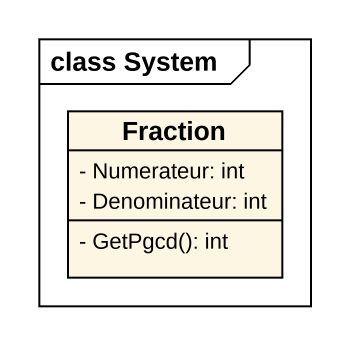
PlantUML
@startuml
mainframe class System
hide circle
hide empty members
skinparam classAttributeIconSize 0
class Fraction {
  - Numerateur: int
  - Denominateur: int
  - GetPgcd(): int
}
@enduml
